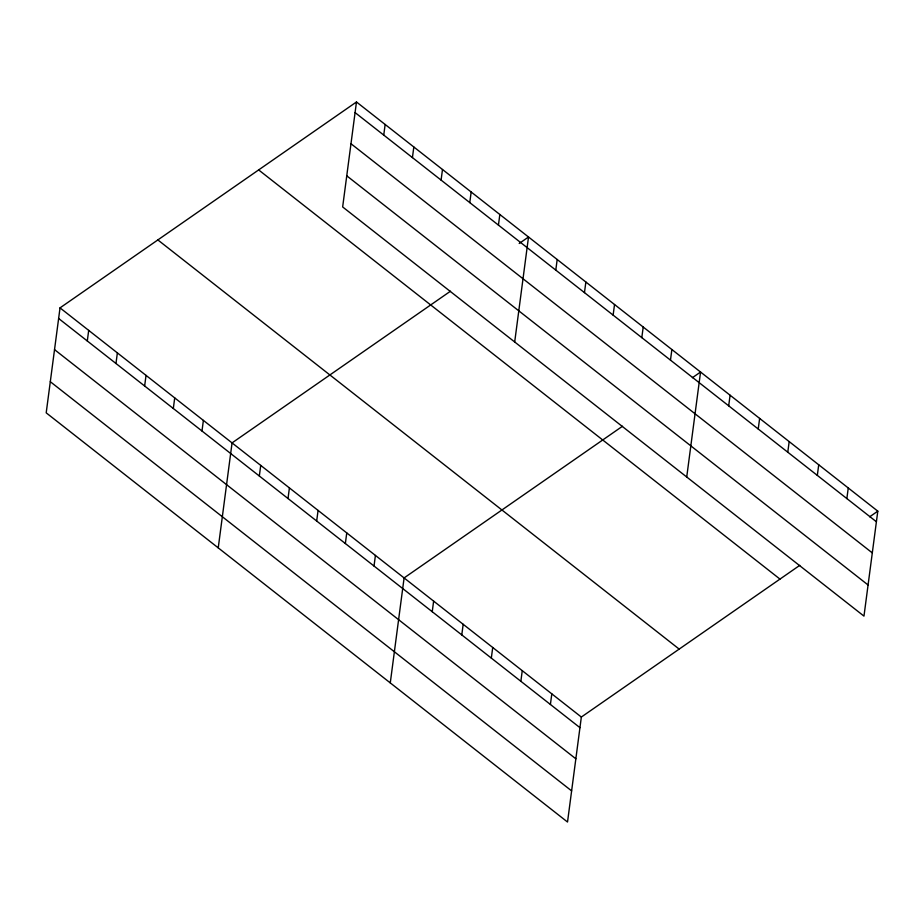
<?xml version="1.0" encoding="UTF-8"?>
<svg xmlns="http://www.w3.org/2000/svg" width="924" height="924" viewBox="0 0 924 924"><rect width="100%" height="100%" fill="white"/><g stroke="black" fill="none" stroke-linecap="round" stroke-linejoin="round"><path stroke-width="1.39" d="M356.479 101.975L342.654 206.953L863.975 616.123L877.8 511.157L356.479 101.975L60.025 307.877L46.2 412.843L567.521 822.025L581.346 717.047L799.768 565.349M87.295 340.991L88.692 330.376M115.974 363.49L117.371 352.887M144.641 386.001L146.038 375.387M173.319 408.5L174.717 397.898M201.986 431.011L203.384 420.397M218.237 547.874L232.063 442.896L450.485 291.199M259.332 476.022L260.73 465.407M288.011 498.521L289.408 487.907M316.678 521.021L318.075 510.418M383.749 135.089L385.146 124.486M345.357 543.531L346.754 532.917M412.427 157.6L413.825 146.985M374.024 566.031L375.421 555.428M441.094 180.099L442.492 169.496M390.274 682.905L404.1 577.927L622.522 426.23M469.773 202.61L471.171 191.996M432.236 611.723L433.633 601.12M498.44 225.11L499.838 214.507M461.781 634.915L463.178 624.301M514.691 341.984L528.516 237.006L519.196 243.474M491.325 658.096L492.723 647.493M555.786 270.12L557.184 259.505M520.859 681.288L522.256 670.674M584.465 292.631L585.862 282.016M550.404 704.469L551.801 693.866M613.132 315.13L614.529 304.516M641.81 337.63L643.208 327.027M670.477 360.141L671.875 349.526M686.728 477.003L700.554 372.037L692.399 377.697M728.689 405.832L730.087 395.218M758.234 429.013L759.632 418.41M787.779 452.206L789.177 441.591M817.324 475.386L818.722 464.784M846.858 498.579L848.255 487.964M869.646 516.816L877.8 511.157M355.082 112.589L876.402 521.76M350.981 143.728L872.302 552.899M346.754 175.814L868.075 584.984M258.651 169.924L779.971 579.094M157.854 239.928L679.175 649.098M60.025 307.877L581.346 717.047M58.628 318.48L579.949 727.662M54.528 349.63L575.848 758.8M50.3 381.704L571.621 790.886"/></g></svg>
